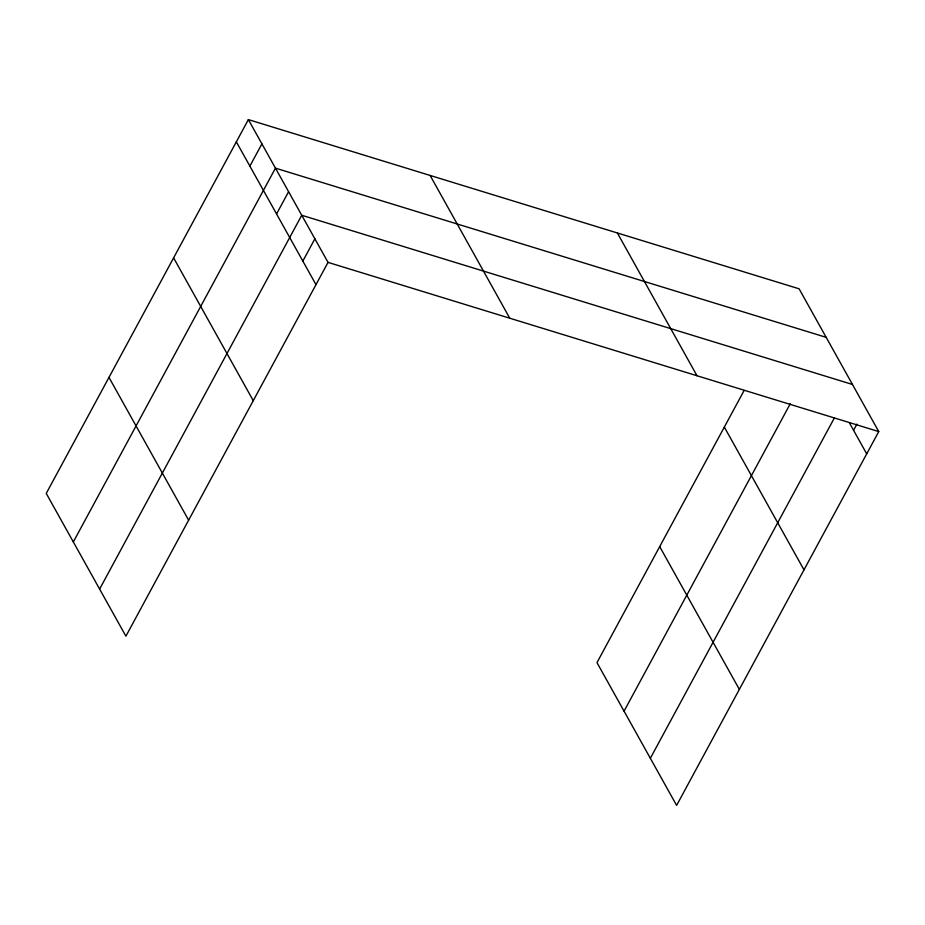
<?xml version="1.0" encoding="UTF-8"?>
<svg xmlns="http://www.w3.org/2000/svg" width="925" height="925" viewBox="0 0 925 925"><rect width="100%" height="100%" fill="white"/><g stroke="black" fill="none" stroke-linecap="round" stroke-linejoin="round"><path stroke-width="1.39" d="M248.374 119.602L46.25 493.418L125.904 636.192L328.028 262.376L248.374 119.602L799.096 288.808L878.75 431.582L676.626 805.397L596.972 662.624L744.105 390.512M249.877 166.13L261.914 143.872M73.329 541.957L275.453 168.142L826.175 337.347M276.563 213.964L288.6 191.695M99.623 589.075L301.735 215.259L852.468 384.465M302.845 261.081L314.882 238.812M624.051 711.175L790.274 403.751M650.344 758.292L834.292 418.088M853.567 430.287L856.908 424.113M328.028 262.376L878.75 431.582M849.416 422.852L866.713 453.851M617.357 232.973L697.011 375.747M724.333 427.084L803.987 569.858M659.698 546.617L739.353 689.391M430.113 175.438L509.767 318.212M236.338 141.86L315.98 284.646M173.611 257.878L253.253 400.652M108.977 377.4L188.631 520.185"/></g></svg>
